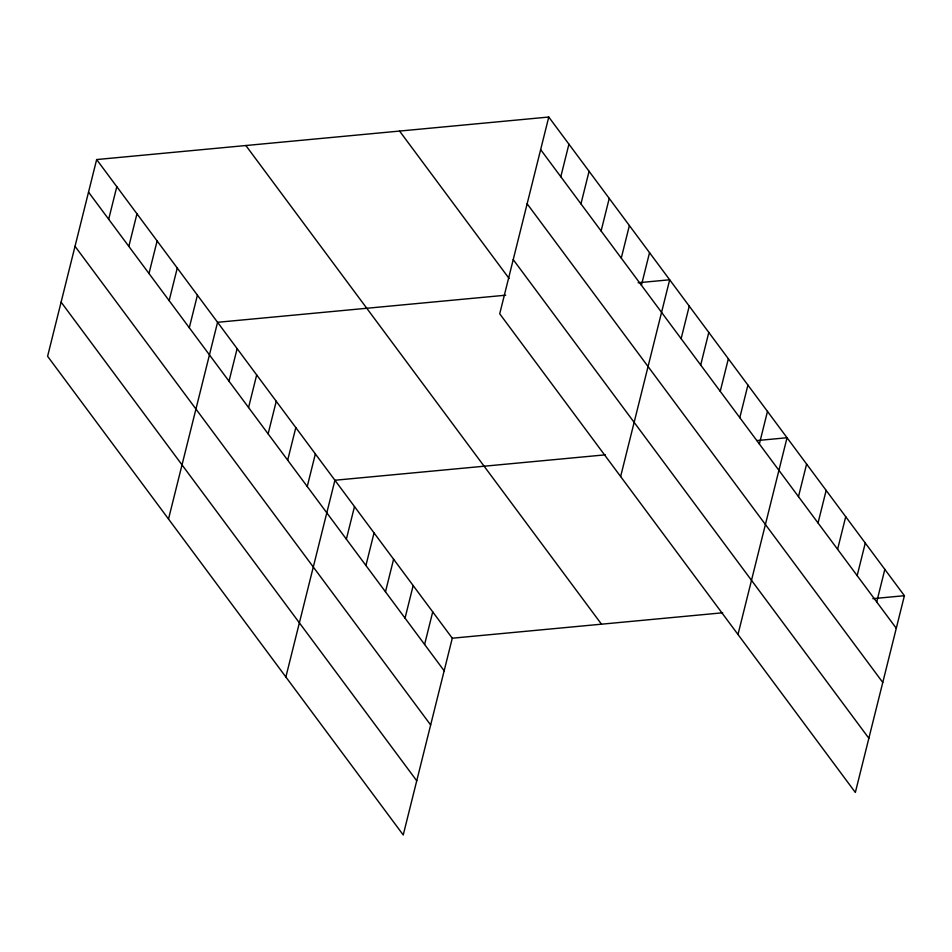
<?xml version="1.0" encoding="UTF-8"?>
<svg xmlns="http://www.w3.org/2000/svg" width="952" height="952" viewBox="0 0 952 952"><rect width="100%" height="100%" fill="white"/><g stroke="black" fill="none" stroke-linecap="round" stroke-linejoin="round"><path stroke-width="1.43" d="M96.652 159.555L47.6 356.298L403.231 834.963L452.283 638.209L96.652 159.555L548.768 117.036L904.4 595.702L855.348 792.445L499.717 313.791L548.768 117.036M108.683 219.257L116.81 186.675M128.841 246.378L136.957 213.807M148.988 273.51L157.116 240.927M169.147 300.63L177.262 268.048M189.293 327.75L197.421 295.168M168.516 519.042L217.568 322.3L505.702 295.203M229.004 381.205L237.131 348.622M248.567 407.527L256.683 374.945M268.119 433.85L276.247 401.28M287.683 460.185L295.81 427.603M307.246 486.508L315.362 453.925M285.874 677.003L334.925 480.248L605.329 454.83M346.361 539.153L354.489 506.583M365.925 565.488L374.041 532.906M385.477 591.811L393.604 559.229M405.04 618.134L413.168 585.563M424.604 644.468L432.72 611.886M560.799 176.751L568.927 144.168M580.958 203.871L589.074 171.289M601.105 230.991L609.232 198.409M621.263 258.123L629.379 225.541M641.41 285.243L649.538 252.661M620.633 476.535L669.684 279.781L638.126 282.756M681.12 338.686L689.248 306.116M700.684 365.021L708.8 332.438M720.236 391.343L728.363 358.761M739.799 417.666L747.927 385.084M759.363 444.001L767.479 411.419M737.99 634.484L787.042 437.742L756.911 440.574M798.478 496.647L806.606 464.064M818.042 522.969L826.157 490.399M837.593 549.304L845.721 516.722M857.157 575.627L865.285 543.045M876.721 601.95L884.836 569.367M452.283 638.209L722.687 612.791M872.841 598.665L904.4 595.702M540.653 149.619L896.272 628.272M527.146 203.799L882.766 682.453M513.223 259.61L868.855 738.276M399.578 131.067L509.094 278.484M245.854 145.525L601.486 624.179M88.536 192.137L444.156 670.791M75.029 246.306L430.649 724.96M61.106 302.129L416.738 780.783"/></g></svg>
